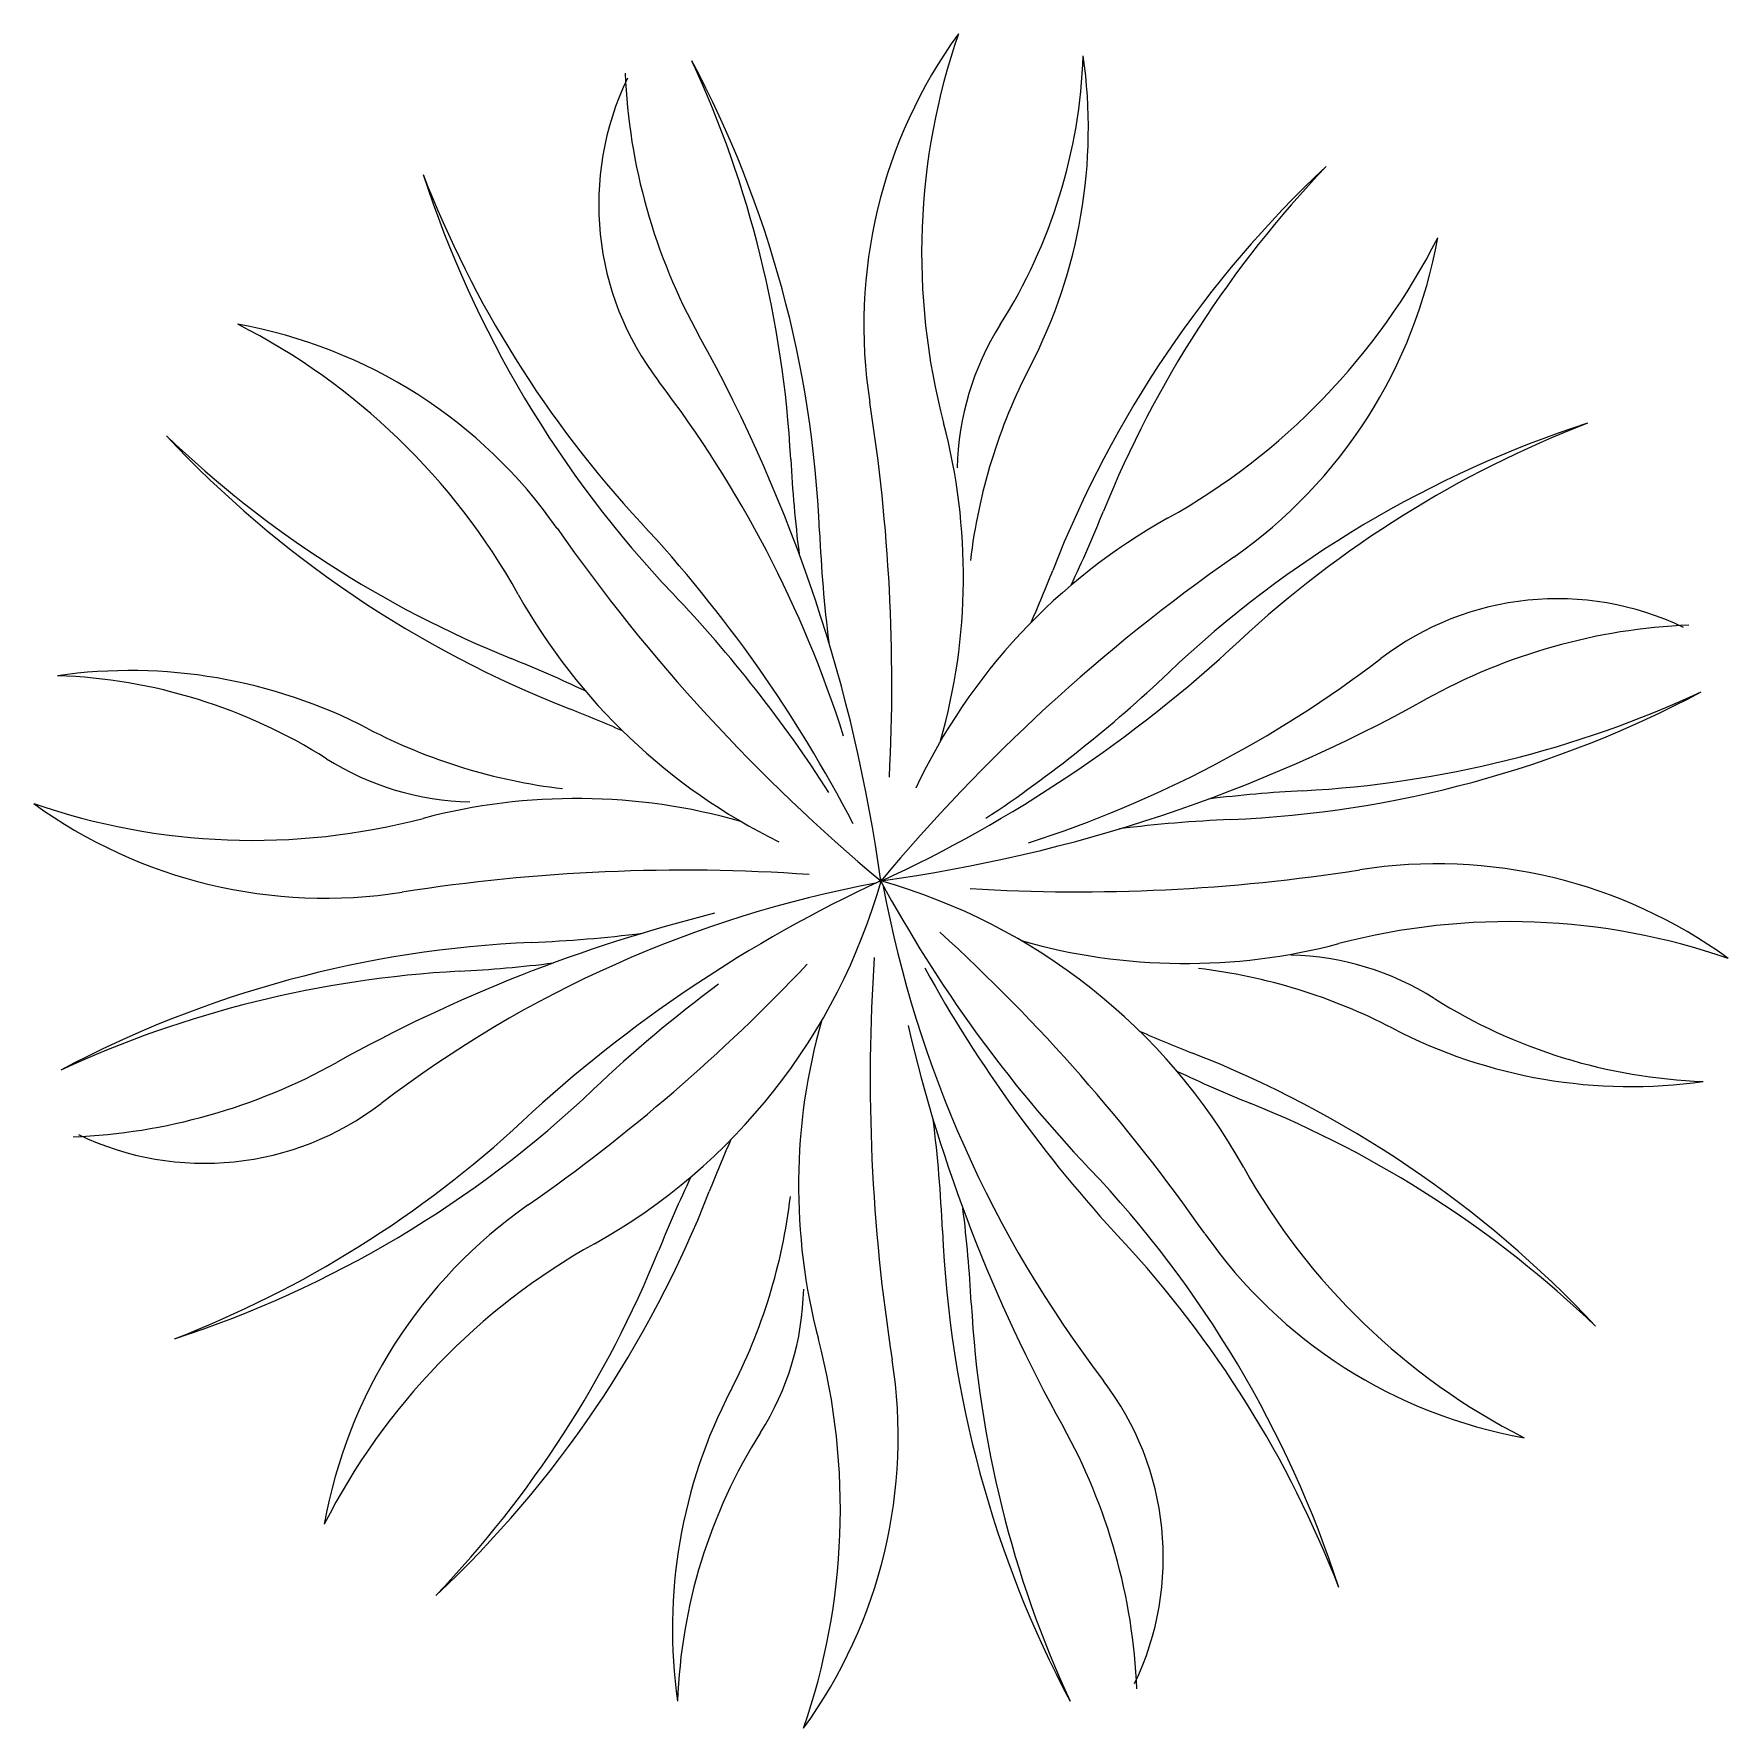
# Model space of a CAD drawing. Extents: x 92.98 to 99.05, y 30.54 to 36.61.
import ezdxf

# ---------------------------------------------------------------- set-up
doc = ezdxf.new("R2010")
doc.units = 0
doc.header["$MEASUREMENT"] = 0
doc.layers.add('L01', color=1, linetype='CONTINUOUS')

msp = doc.modelspace()

# ---------------------------------------------------------------- linework, layer by layer
at = {"layer": 'L01'}
for centre, radius, start, end in [((97.7285, 35.5645), 1.7778, 144.02948, 188.936), ((98.5583, 35.8243), 2.4004, 160.9256, 194.72414), ((91.7944, 34.8768), 3.8999, 3.06235, 24.79788), ((91.8406, 34.6597), 3.9549, 2.40335, 27.93624), ((94.8095, 36.5976), 1.9288, 327.69343, 357.99825), ((94.9062, 36.2703), 1.8493, 332.51685, 8.08031), ((96.0435, 35.9975), 1.0429, 154.32009, 217.40763), ((97.2183, 36.5584), 2.1252, 182.42617, 209.07211), ((100.312, 33.248), 3.9549, 133.14911, 158.682), ((100.4262, 33.4384), 3.8999, 136.28747, 158.02301), ((98.1328, 37.3274), 3.9549, 198.0147, 223.54759), ((98.0089, 37.5116), 3.8999, 201.15306, 222.88859), ((95.8693, 36.9685), 2.4004, 299.1751, 332.97364), ((96.2575, 36.1905), 1.7778, 304.96324, 349.86976), ((93.3946, 33.8179), 1.7778, 34.96324, 79.86976), ((92.6165, 33.4298), 2.4004, 29.1751, 62.97364), ((90.4935, 32.8197), 5.569, 7.77529, 29.07211), ((97.2853, 35.0321), 1.0004, 147.69343, 178.80736), ((98.3395, 34.4844), 2.0207, 152.51685, 173.27421), ((91.8913, 32.822), 4.1844, 17.67408, 37.40763), ((89.5554, 34.2794), 6.4957, 357.05235, 8.936), ((96.1466, 37.9866), 3.8999, 226.28747, 248.02301), ((96.337, 37.8725), 3.9549, 223.14911, 248.682), ((94.1442, 34.6643), 2.1636, 344.19781, 14.72414), ((99.7669, 31.4522), 3.9549, 108.0147, 133.54759), ((99.9511, 31.5761), 3.8999, 111.15306, 132.88859), ((100.6029, 35.348), 4.9212, 183.06235, 187.01941), ((91.5459, 31.5082), 4.9212, 27.46589, 42.88859), ((98.0941, 32.9836), 2.1636, 119.1751, 154.79013), ((92.246, 36.7396), 4.9212, 334.64921, 338.02301), ((100.1749, 38.5591), 6.4957, 214.96324, 230.13611), ((100.5986, 35.0272), 4.8107, 182.40335, 187.15761), ((100.9986, 29.4102), 6.4957, 124.96324, 140.13611), ((92.1461, 36.4347), 4.8107, 336.28231, 338.682), ((96.6015, 35.6546), 2.1636, 209.1751, 243.78661), ((91.7795, 31.2882), 4.8107, 32.74697, 43.54759), ((98.437, 33.5415), 1.0429, 64.32009, 127.40763), ((98.998, 32.3667), 2.1252, 92.42617, 119.07211), ((93.9477, 38.0392), 4.9212, 294.81743, 312.88859), ((92.8455, 29.8065), 4.9212, 64.64921, 68.02301), ((95.2615, 37.6938), 4.1844, 287.80572, 307.40763), ((93.3214, 32.4776), 1.8493, 62.51685, 98.08031), ((92.9941, 32.3809), 1.9288, 57.69343, 87.99825), ((93.7278, 37.8056), 4.8107, 303.57548, 313.54759), ((97.0992, 37.7444), 3.9549, 272.40335, 297.93624), ((97.3163, 37.7907), 3.8999, 273.06235, 294.79788), ((93.1504, 29.7066), 4.8107, 66.28231, 68.682), ((95.2592, 39.0916), 5.569, 277.77529, 299.07211), ((95.1073, 35.9108), 2.0207, 242.51685, 263.27421), ((94.5596, 34.8567), 1.0004, 237.69343, 268.80736), ((97.7876, 28.9822), 4.9212, 93.06235, 97.01941), ((93.7608, 36.1188), 2.4004, 250.9256, 284.72414), ((94.0205, 35.289), 1.7778, 234.02948, 278.936), ((94.9208, 31.7047), 2.1636, 74.19781, 104.72414), ((97.4668, 28.9865), 4.8107, 92.40335, 97.15761), ((95.3057, 27.1159), 6.4957, 86.03043, 98.936), ((100.5986, 35.0272), 4.8107, 197.48853, 197.58602), ((100.6029, 35.348), 4.9212, 201.06354, 201.1335), ((96.7189, 40.0296), 6.4957, 266.58381, 278.936), ((98.0041, 31.8565), 1.7778, 54.02948, 98.936), ((96.7631, 29.4518), 4.1844, 100.61534, 127.40763), ((98.0769, 29.1064), 4.9212, 114.81743, 132.88859), ((93.9305, 34.1619), 2.1636, 299.1751, 344.19781), ((94.5578, 38.159), 4.8107, 287.48853, 287.58602), ((94.237, 38.1634), 4.9212, 291.06354, 291.1335), ((91.426, 32.1183), 4.8107, 17.48853, 17.58602), ((91.4217, 31.7975), 4.9212, 21.06354, 21.1335), ((100.2451, 35.8573), 4.8107, 208.36492, 223.54759), ((95.4231, 31.491), 2.1636, 29.1751, 74.19781), ((97.4668, 28.9865), 4.8107, 107.48853, 107.58602), ((97.7876, 28.9822), 4.9212, 111.06354, 111.1335), ((100.1333, 34.3236), 4.1844, 190.61534, 217.40763), ((96.7653, 28.054), 5.569, 104.02618, 119.07211), ((98.2638, 31.0268), 2.4004, 70.9256, 104.72414), ((94.9254, 29.4011), 3.9549, 92.40335, 117.93624), ((94.5578, 38.159), 4.8107, 272.40335, 277.15761), ((91.8497, 28.5865), 6.4957, 34.96324, 47.6782), ((97.1038, 35.4408), 2.1636, 254.19781, 284.72414), ((94.237, 38.1634), 4.9212, 273.06235, 277.01941), ((102.4692, 32.8661), 6.4957, 176.18276, 188.936), ((97.4607, 32.3064), 1.0004, 57.69343, 88.80736), ((94.7083, 29.3548), 3.8999, 93.06235, 114.79788), ((91.026, 37.7354), 6.4957, 304.96324, 316.62271), ((100.4787, 35.6374), 4.9212, 208.86731, 222.88859), ((96.913, 31.2523), 2.0207, 62.51685, 83.27421), ((98.2968, 29.34), 4.8107, 126.58798, 133.54759), ((99.0263, 34.7822), 1.9288, 237.69343, 267.99825), ((97.8804, 32.4812), 2.1636, 164.19781, 194.72414), ((101.5311, 34.3258), 5.569, 193.19793, 209.07211), ((98.8742, 37.4389), 4.8107, 246.28231, 248.682), ((98.699, 34.6855), 1.8493, 242.51685, 278.08031), ((93.0266, 34.7788), 2.1252, 272.42617, 299.07211), ((95.6876, 29.2731), 3.9549, 43.14911, 68.682), ((99.1791, 37.339), 4.9212, 244.64921, 248.02301), ((92.2577, 35.6933), 3.9549, 288.0147, 313.54759), ((93.5876, 33.604), 1.0429, 244.32009, 307.40763), ((95.878, 29.1589), 3.8999, 46.28747, 68.02301), ((92.0735, 35.5694), 3.8999, 291.15306, 312.88859), ((91.426, 32.1183), 4.8107, 2.40335, 7.15761), ((99.8785, 30.7108), 4.8107, 156.28231, 158.682), ((99.4081, 33.7158), 2.4004, 209.1751, 242.97364), ((99.7786, 30.4059), 4.9212, 154.64921, 158.02301), ((93.8918, 29.8182), 3.9549, 18.0147, 43.54759), ((91.7126, 33.8975), 3.9549, 313.14911, 338.682), ((93.6809, 32.6787), 2.0207, 332.51685, 353.27421), ((95.7671, 30.9551), 1.7778, 124.96324, 169.86976), ((91.4217, 31.7975), 4.9212, 3.06235, 7.01941), ((100.184, 32.4859), 3.9549, 182.40335, 207.93624), ((98.63, 33.3276), 1.7778, 214.96324, 259.86976), ((96.1553, 30.177), 2.4004, 119.1751, 152.97364), ((91.5984, 33.7071), 3.8999, 316.28747, 338.02301), ((94.0157, 29.634), 3.8999, 21.15306, 42.88859), ((94.735, 32.131), 1.0004, 327.69343, 358.80736), ((100.2302, 32.2687), 3.8999, 183.06235, 204.79788), ((93.4663, 31.3212), 2.4004, 340.9256, 14.72414), ((94.2961, 31.581), 1.7778, 324.02948, 8.936), ((95.9811, 31.1481), 1.0429, 334.32009, 37.40763), ((97.1141, 30.8928), 1.8493, 152.51685, 188.08031), ((97.2109, 30.5655), 1.9288, 147.69343, 177.99825), ((94.8063, 30.5871), 2.1252, 2.42617, 29.07211)]:
    msp.add_arc(centre, radius, start, end, dxfattribs=at)

doc.saveas('drawing.dxf')
